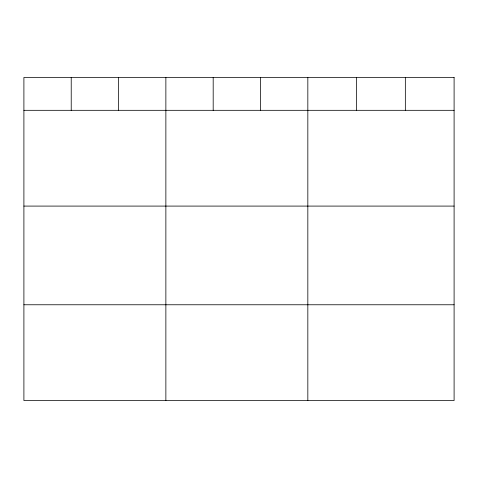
<?xml version="1.0" encoding="UTF-8"?>
<svg xmlns="http://www.w3.org/2000/svg" width="478" height="478" viewBox="0 0 478 478"><rect width="100%" height="100%" fill="white"/><g stroke="black" fill="none" stroke-linecap="round" stroke-linejoin="round"><path stroke-width="0.72" d="M23.9 110.316L454.1 110.316M23.9 206.09L454.1 206.09M23.9 304.767L454.1 304.767M405.344 77.46L405.344 110.316M356.588 77.46L356.588 110.316M307.832 77.46L307.832 400.54M260.51 77.46L260.51 110.316M213.188 77.46L213.188 110.316M165.866 77.46L165.866 400.54M118.544 77.46L118.544 110.316M71.222 77.46L71.222 110.316M454.1 77.46L23.9 77.46L23.9 400.54L454.1 400.54L454.1 77.46"/></g></svg>
